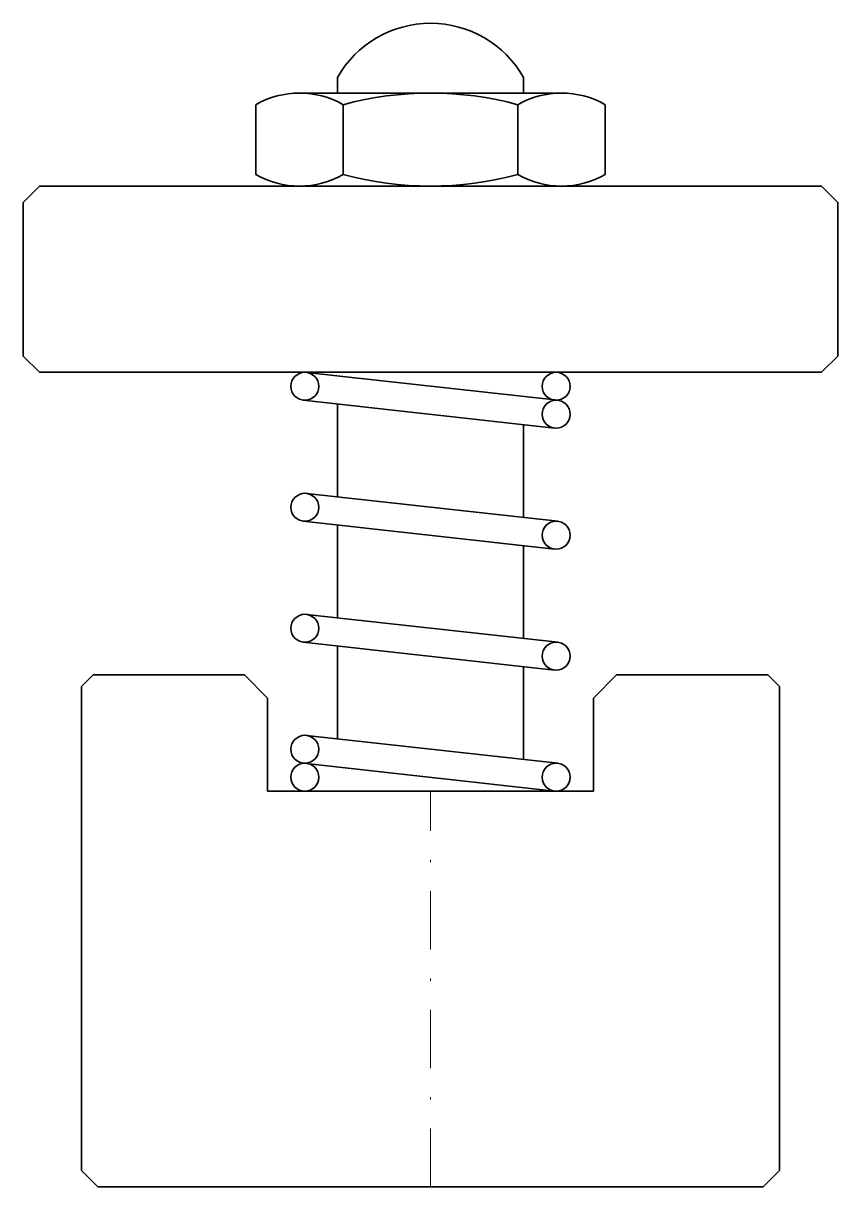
# Model space of a CAD drawing. Header units: millimetres. Extents: x -17.5 to 17.5, y 0 to 50.
import ezdxf

# ---------------------------------------------------------------- set-up
doc = ezdxf.new("R2010")
doc.units = ezdxf.units.MM
doc.header["$LTSCALE"] = 5
doc.linetypes.add('AUSGEZOGEN', pattern=[0])
doc.linetypes.add('DASHDOT', pattern=[1, 0.5, -0.25, 0, -0.25])
doc.layers.add('2', color=7, linetype='Continuous')

# ---------------------------------------------------------------- blocks, each defined once
blk = doc.blocks.new('40_001_025_nNn01')
at = {"layer": '2', "color": 7, "linetype": 'AUSGEZOGEN', "lineweight": 35}
for p, q in [((-4, 47.665), (-4, 47)), ((4, 47.665), (4, 47)), ((-5.629, 47), (5.629, 47)), ((-7.506, 43.5), (-7.506, 46.5)), ((-3.753, 43.5), (-3.753, 46.5)), ((3.753, 43.5), (3.753, 46.5)), ((7.506, 43.5), (7.506, 46.5)), ((-17.5, 42.3), (-16.8, 43)), ((16.8, 43), (-16.8, 43)), ((17.5, 42.3), (16.8, 43)), ((-17.5, 42.3), (-17.5, 35.7)), ((17.5, 35.7), (17.5, 42.3)), ((-16.8, 35), (-17.5, 35.7)), ((16.8, 35), (17.5, 35.7)), ((-16.8, 35), (16.8, 35)), ((-5.334, 34.996), (5.466, 33.796)), ((-5.466, 33.804), (5.334, 32.604)), ((-4, 33.641), (-4, 29.648)), ((4, 32.752), (4, 28.759)), ((-5.334, 29.796), (5.466, 28.596)), ((-5.466, 28.604), (5.334, 27.404)), ((-4, 28.441), (-4, 24.448)), ((4, 27.552), (4, 23.559)), ((-5.334, 24.596), (5.466, 23.396)), ((-5.466, 23.404), (5.334, 22.204)), ((-4, 23.241), (-4, 19.248)), ((4, 22.352), (4, 18.359)), ((-5.334, 19.396), (5.466, 18.196)), ((-5.466, 18.204), (5.334, 17.004))]:
    blk.add_line(p, q, dxfattribs=at)
for centre in [(-5.4, 34.4), (5.4, 34.4), (5.4, 33.2), (-5.4, 29.2), (5.4, 28), (-5.4, 24), (5.4, 22.8), (-5.4, 18.8), (-5.4, 17.6), (5.4, 17.6)]:
    blk.add_circle(centre, 0.6, dxfattribs=at)
for centre, radius, start, end in [((0, 45.407), 4.593, 29.4467, 150.5533), ((0, 32.667), 14.333, 74.8218, 105.1782), ((-5.629, 43.229), 3.771, 60.1583, 119.8417), ((5.629, 43.229), 3.771, 60.1583, 119.8417), ((0, 57.333), 14.333, 254.8218, 285.1782), ((-5.629, 46.771), 3.771, 240.1583, 299.8417), ((5.629, 46.771), 3.771, 240.1583, 299.8417)]:
    blk.add_arc(centre, radius, start, end, dxfattribs=at)
blk = doc.blocks.new('40002_025_nNn00')
blk.add_blockref('40_001_025_nNn01', (0, 0))

msp = doc.modelspace()

# ---------------------------------------------------------------- linework, layer by layer
at = {"layer": '2', "color": 7, "linetype": 'AUSGEZOGEN', "lineweight": 35}
for p, q in [((-15, 21.5), (-14.5, 22)), ((-14.5, 22), (-8, 22)), ((-8, 22), (-7, 21)), ((7, 21), (8, 22)), ((8, 22), (14.5, 22)), ((14.5, 22), (15, 21.5)), ((-15, 0.7), (-15, 21.5)), ((15, 21.5), (15, 0.7)), ((-7, 21), (-7, 17)), ((7, 17), (7, 21)), ((-7, 17), (7, 17)), ((-14.3, 0), (-15, 0.7)), ((15, 0.7), (14.3, 0)), ((14.3, 0), (-14.3, 0))]:
    msp.add_line(p, q, dxfattribs=at)
at = {"layer": '2', "color": 7, "linetype": 'DASHDOT', "lineweight": 18}
msp.add_line((0, 0), (0, 17), dxfattribs=at)

# ---------------------------------------------------------------- block references
msp.add_blockref('40002_025_nNn00', (0, 0))

doc.saveas('drawing.dxf')
